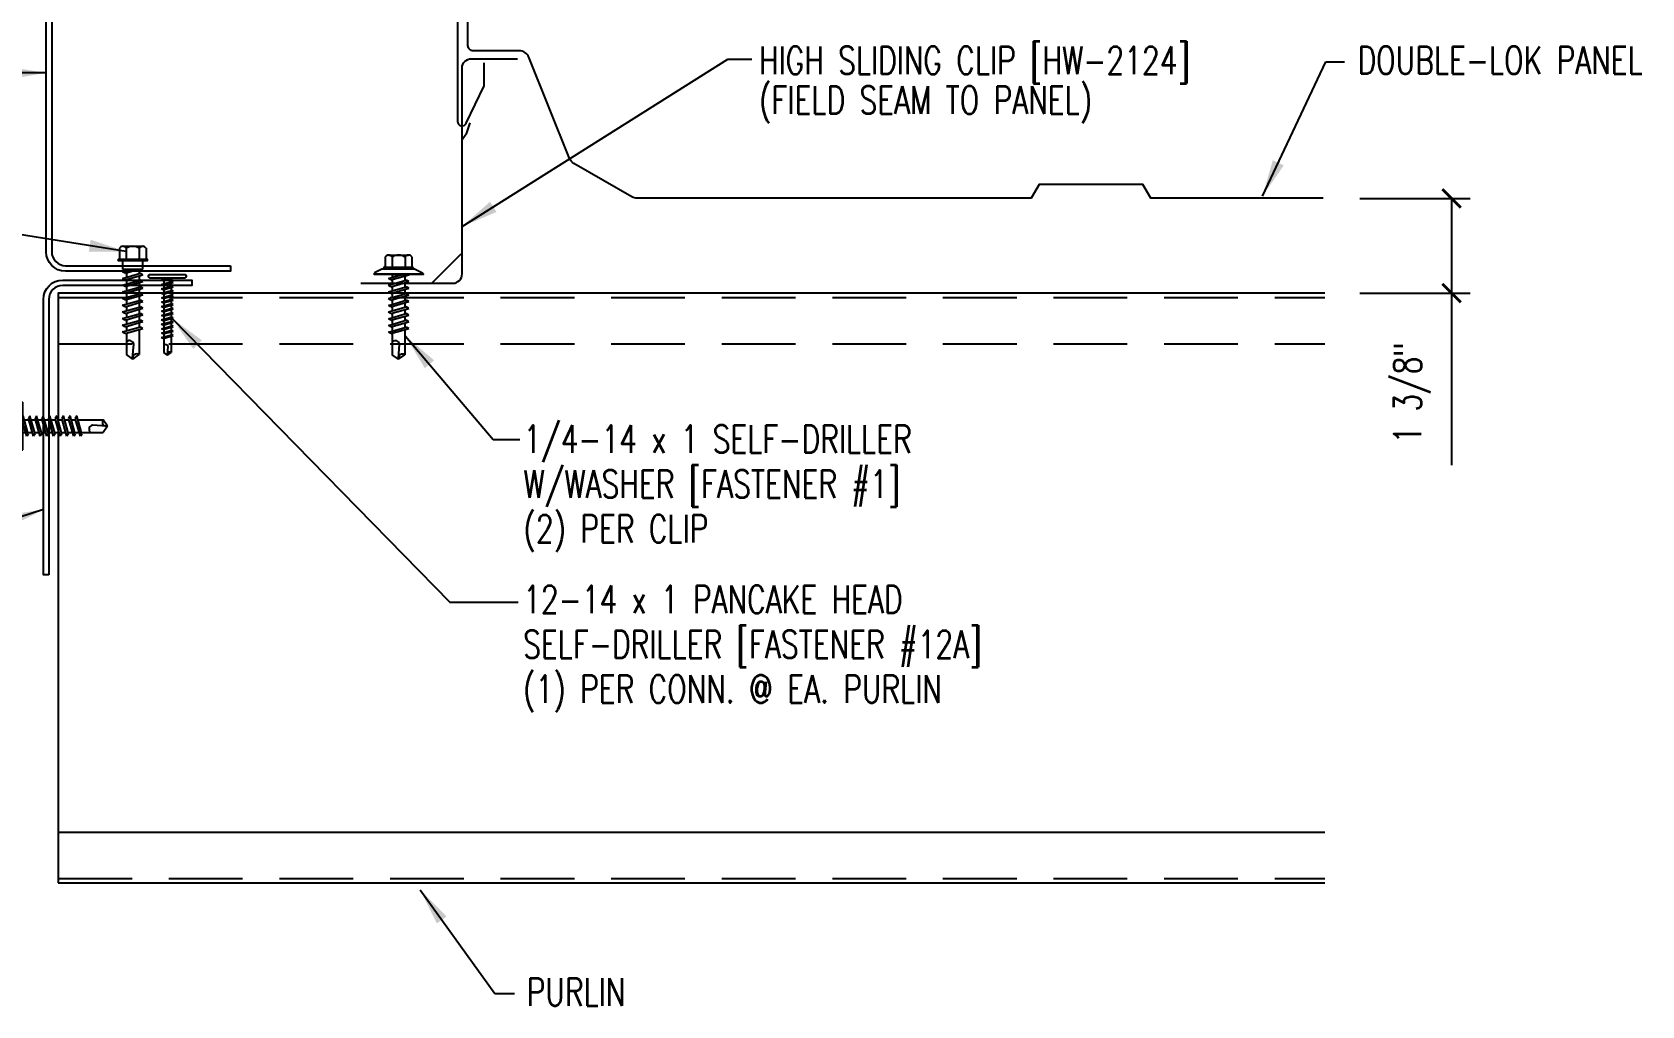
# Model space of a CAD drawing. Extents: x 7 to 40.5, y 6.2 to 36.2.
# Drawn here: x 18.66 to 40.5, y 10.8 to 24 of the extents above; entities that cross this region are included whole.
import ezdxf

# ---------------------------------------------------------------- set-up
doc = ezdxf.new("R2010")
doc.units = 0
doc.header["$LTSCALE"] = 4
doc.header["$MEASUREMENT"] = 0
doc.linetypes.add('HIDDEN', pattern=[0.375, 0.25, -0.125])
doc.layers.get('0').update_dxf_attribs({"linetype": 'CONTINUOUS'})
doc.layers.get('DEFPOINTS').update_dxf_attribs({"linetype": 'CONTINUOUS'})
for name, color, linetype in [('CLIP', 5, 'CONTINUOUS'), ('DIM', 2, 'CONTINUOUS'), ('FASTENER', 9, 'CONTINUOUS'), ('PANEL', 11, 'CONTINUOUS'), ('STLA', 10, 'CONTINUOUS'), ('STLB', 5, 'CONTINUOUS'), ('TEXT', 2, 'CONTINUOUS')]:
    doc.layers.add(name, color=color, linetype=linetype)
doc.styles.add('TEXT1', font='ROMANS.shx', dxfattribs={"width": 0.75, "height": 0.375})
doc.dimstyles.new('DETAIL', dxfattribs={"dimscale": 4, "dimtxt": 0.09375, "dimasz": 0.0625, "dimexe": 0.0625, "dimexo": 0.125, "dimgap": 0.0625, "dimtad": 1, "dimdec": 4, "dimzin": 3, "dimdsep": 46, "dimlunit": 4, "dimtxsty": 'TEXT1', "dimblk": 'ARCHTICK', "dimcen": 0.0625, "dimclrd": 7, "dimclre": 7, "dimclrt": 2, "dimadec": 0, "dimazin": 0, "dimtfac": 0.59375, "dimtdec": 4, "dimtmove": 0, "dimatfit": 3, "dimldrblk": 'ARCHTICK', "dimfxl": 0, "dimfrac": 2, "dimtolj": 1, "dimtzin": 3, "dimarcsym": 0})
doc.dimstyles.new('DETAIL$7', dxfattribs={"dimscale": 4, "dimtxt": 0.09375, "dimasz": 0.125, "dimexe": 0.0625, "dimexo": 0.125, "dimgap": 0.0625, "dimtad": 1, "dimdec": 4, "dimzin": 3, "dimdsep": 46, "dimlunit": 4, "dimtxsty": 'TEXT1', "dimblk": 'ARCHTICK', "dimcen": 0.0625, "dimclrd": 7, "dimclre": 7, "dimclrt": 2, "dimadec": 0, "dimazin": 0, "dimtfac": 0.59375, "dimtdec": 4, "dimtmove": 2, "dimatfit": 3, "dimfxl": 0, "dimfrac": 2, "dimtolj": 1, "dimtzin": 3, "dimarcsym": 0})

# ---------------------------------------------------------------- blocks, each defined once
blk = doc.blocks.new('MB_DW1')
at = {"layer": 'FASTENER'}
for p, q in [((-0.181, 0.276), (-0.181, 0.137)), ((-0.135, 0.302), (0.135, 0.302)), ((-0.089, 0.276), (-0.089, 0.137)), ((0.089, 0.276), (0.089, 0.137)), ((0.181, 0.276), (0.181, 0.137)), ((-0.217, 0.114), (-0.326, 0.059)), ((-0.326, 0.059), (-0.326, 0.049)), ((-0.326, 0.049), (0.326, 0.049)), ((-0.217, 0.114), (0.217, 0.114)), ((-0.193, 0.137), (0.193, 0.137)), ((-0.193, 0.119), (0.193, 0.119)), ((-0.181, 0.137), (0.181, 0.137)), ((-0.139, -0.016), (0.046, 0.037)), ((-0.104, -0.036), (0.139, 0.033)), ((-0.086, 0.037), (-0.086, -0.001)), ((-0.086, 0.037), (0.086, 0.037)), ((0.086, 0.037), (0.133, 0.037)), ((0.086, 0.018), (0.086, -0.042)), ((0.139, 0.033), (0.133, 0.037)), ((0.217, 0.114), (0.326, 0.059)), ((0.326, 0.059), (0.326, 0.049)), ((-0.104, -0.036), (-0.139, -0.016)), ((-0.139, -0.107), (0.104, -0.038)), ((-0.104, -0.127), (-0.139, -0.107)), ((-0.139, -0.198), (0.104, -0.128)), ((-0.104, -0.218), (-0.139, -0.198)), ((-0.104, -0.127), (0.139, -0.058)), ((-0.104, -0.218), (0.139, -0.149)), ((-0.086, -0.031), (-0.086, -0.092)), ((-0.086, -0.122), (-0.086, -0.183)), ((-0.086, -0.213), (-0.086, -0.274)), ((0.086, -0.073), (0.086, -0.133)), ((0.086, -0.164), (0.086, -0.224)), ((0.139, -0.058), (0.104, -0.038)), ((0.139, -0.149), (0.104, -0.128)), ((-0.139, -0.289), (0.104, -0.219)), ((-0.104, -0.309), (-0.139, -0.289)), ((-0.139, -0.38), (0.104, -0.31)), ((-0.104, -0.4), (-0.139, -0.38)), ((-0.139, -0.47), (0.104, -0.401)), ((-0.104, -0.309), (0.139, -0.239)), ((-0.104, -0.4), (0.139, -0.33)), ((-0.104, -0.491), (0.139, -0.421)), ((-0.086, -0.304), (-0.086, -0.364)), ((-0.086, -0.395), (-0.086, -0.455)), ((0.086, -0.255), (0.086, -0.315)), ((0.086, -0.345), (0.086, -0.406)), ((0.086, -0.436), (0.086, -0.497)), ((0.139, -0.239), (0.104, -0.219)), ((0.139, -0.33), (0.104, -0.31)), ((0.139, -0.421), (0.104, -0.401)), ((-0.104, -0.491), (-0.139, -0.47)), ((-0.139, -0.561), (0.104, -0.492)), ((-0.104, -0.581), (-0.139, -0.561)), ((-0.139, -0.652), (0.104, -0.583)), ((-0.104, -0.672), (-0.139, -0.652)), ((-0.104, -0.581), (0.139, -0.512)), ((-0.104, -0.672), (0.139, -0.603)), ((-0.086, -0.486), (-0.086, -0.546)), ((-0.086, -0.577), (-0.086, -0.637)), ((0.086, -0.527), (0.086, -0.588)), ((0.086, -0.618), (0.086, -0.679)), ((0.139, -0.512), (0.104, -0.492)), ((0.139, -0.603), (0.104, -0.583)), ((-0.139, -0.743), (0.104, -0.674)), ((-0.104, -0.763), (-0.139, -0.743)), ((-0.104, -0.763), (0.139, -0.694)), ((-0.086, -0.667), (-0.086, -0.728)), ((-0.086, -0.758), (-0.086, -1.05)), ((0.086, -0.709), (0.086, -1.05)), ((0.139, -0.694), (0.104, -0.674)), ((0, -1.111), (-0.086, -1.05)), ((-0.002, -1.095), (0.014, -0.909)), ((0, -1.111), (0.086, -1.05))]:
    blk.add_line(p, q, dxfattribs=at)
blk.add_lwpolyline([(-0.331, 0.037), (-0.331, 0.049), (0.331, 0.049), (0.331, 0.037)], close=True, dxfattribs=at)
for centre, radius, start, end in [((-0.135, 0.25), 0.0527, 29.8754, 150.1246), ((0, 0.138), 0.164, 56.9974, 123.0026), ((0.135, 0.25), 0.0527, 29.8754, 150.1246), ((-0.193, 0.128), 0.00894, 90, 270), ((0.193, 0.128), 0.00894, 270, 90), ((-0.046, -0.921), 0.0615, 11.1445, 130.906), ((0.054, -1.097), 0.0563, 55.4585, 194.8454)]:
    blk.add_arc(centre, radius, start, end, dxfattribs=at)
blk = doc.blocks.new('FD-F1')
at = {"layer": 'TEXT', "style": 'TEXT1', "width": 0.75}
for s, p in [('1/4-14 x 1 SELF-DRILLER', (0.0047, -0.0408)), ('W/WASHER [FASTENER #1]', (0.0047, -0.1926))]:
    blk.add_text(s, height=0.09375, dxfattribs=at).set_placement(p)
blk.add_attdef('(QUANTITY)', (0.0047, -0.3444), '', height=0.0938, dxfattribs=at)
blk = doc.blocks.new('SD3')
at = {"layer": 'FASTENER'}
for p, q in [((-0.24, 0.082), (0.24, 0.082)), ((-0.24, 0.037), (0.24, 0.037)), ((-0.078, 0.008), (0.023, 0.037)), ((-0.058, -0.003), (-0.078, 0.008)), ((-0.058, -0.003), (0.08, 0.036)), ((-0.048, 0.037), (-0.048, 0.017)), ((0.05, 0.027), (0.05, -0.016)), ((-0.078, -0.052), (0.06, -0.013)), ((-0.058, -0.064), (-0.078, -0.052)), ((-0.078, -0.112), (0.06, -0.073)), ((-0.058, -0.124), (-0.078, -0.112)), ((-0.078, -0.172), (0.06, -0.133)), ((-0.058, -0.184), (-0.078, -0.172)), ((-0.078, -0.232), (0.06, -0.193)), ((-0.058, -0.064), (0.08, -0.024)), ((-0.058, -0.124), (0.08, -0.084)), ((-0.058, -0.184), (0.08, -0.144)), ((-0.058, -0.244), (0.08, -0.204)), ((-0.048, -0.001), (-0.048, -0.044)), ((-0.048, -0.061), (-0.048, -0.104)), ((-0.048, -0.121), (-0.048, -0.164)), ((-0.048, -0.181), (-0.048, -0.224)), ((0.05, -0.033), (0.05, -0.076)), ((0.05, -0.093), (0.05, -0.136)), ((0.05, -0.153), (0.05, -0.196)), ((0.05, -0.213), (0.05, -0.256)), ((0.08, -0.024), (0.06, -0.013)), ((0.08, -0.084), (0.06, -0.073)), ((0.08, -0.144), (0.06, -0.133)), ((0.08, -0.204), (0.06, -0.193)), ((-0.058, -0.244), (-0.078, -0.232)), ((-0.078, -0.292), (0.06, -0.253)), ((-0.058, -0.304), (-0.078, -0.292)), ((-0.078, -0.353), (0.06, -0.313)), ((-0.058, -0.364), (-0.078, -0.353)), ((-0.078, -0.413), (0.06, -0.373)), ((-0.058, -0.424), (-0.078, -0.413)), ((-0.078, -0.473), (0.06, -0.433)), ((-0.058, -0.304), (0.08, -0.264)), ((-0.058, -0.364), (0.08, -0.325)), ((-0.058, -0.424), (0.08, -0.385)), ((-0.048, -0.241), (-0.048, -0.284)), ((-0.048, -0.301), (-0.048, -0.344)), ((-0.048, -0.361), (-0.048, -0.404)), ((-0.048, -0.421), (-0.048, -0.464)), ((0.05, -0.273), (0.05, -0.316)), ((0.05, -0.333), (0.05, -0.376)), ((0.05, -0.393), (0.05, -0.436)), ((0.08, -0.264), (0.06, -0.253)), ((0.08, -0.325), (0.06, -0.313)), ((0.08, -0.385), (0.06, -0.373)), ((0.08, -0.445), (0.06, -0.433)), ((-0.058, -0.484), (-0.078, -0.473)), ((-0.078, -0.533), (0.06, -0.493)), ((-0.058, -0.544), (-0.078, -0.533)), ((-0.078, -0.593), (0.06, -0.553)), ((-0.058, -0.604), (-0.078, -0.593)), ((-0.078, -0.653), (0.06, -0.614)), ((-0.058, -0.664), (-0.078, -0.653)), ((-0.058, -0.484), (0.08, -0.445)), ((-0.058, -0.544), (0.08, -0.505)), ((-0.058, -0.604), (0.08, -0.565)), ((-0.058, -0.664), (0.08, -0.625)), ((-0.048, -0.481), (-0.048, -0.524)), ((-0.048, -0.541), (-0.048, -0.584)), ((-0.048, -0.601), (-0.048, -0.644)), ((0.05, -0.453), (0.05, -0.496)), ((0.05, -0.513), (0.05, -0.556)), ((0.05, -0.573), (0.05, -0.616)), ((0.05, -0.634), (0.05, -0.676)), ((0.08, -0.505), (0.06, -0.493)), ((0.08, -0.565), (0.06, -0.553)), ((0.08, -0.625), (0.06, -0.614)), ((-0.078, -0.713), (0.06, -0.674)), ((-0.058, -0.724), (-0.078, -0.713)), ((-0.078, -0.773), (0.06, -0.734)), ((-0.058, -0.785), (-0.078, -0.773)), ((-0.058, -0.724), (0.08, -0.685)), ((-0.058, -0.785), (0.08, -0.745)), ((-0.048, -0.662), (-0.048, -0.704)), ((-0.048, -0.722), (-0.048, -0.765)), ((-0.048, -0.782), (-0.048, -0.977)), ((0.05, -0.694), (0.05, -0.737)), ((0.05, -0.754), (0.05, -0.977)), ((0.08, -0.685), (0.06, -0.674)), ((0.08, -0.745), (0.06, -0.734)), ((0.001, -1.011), (-0.048, -0.977)), ((0, -1.003), (0.009, -0.896)), ((0.001, -1.011), (0.05, -0.977))]:
    blk.add_line(p, q, dxfattribs=at)
for centre, radius, start, end in [((-0.238, 0.06), 0.0227, 94.6639, 265.3361), ((0.238, 0.06), 0.0227, 274.6639, 85.3361), ((-0.025, -0.903), 0.0349, 11.1445, 130.906), ((0.032, -1.003), 0.032, 55.4585, 194.8454)]:
    blk.add_arc(centre, radius, start, end, dxfattribs=at)
blk = doc.blocks.new('sd22')
at = {"layer": 'FASTENER'}
for p, q in [((-0.135, 0.23), (0.135, 0.23)), ((-0.193, 0.055), (0.193, 0.055)), ((-0.193, 0.037), (0.193, 0.037)), ((-0.181, 0.204), (-0.181, 0.055)), ((-0.181, 0.055), (0.181, 0.055)), ((-0.139, 0.037), (-0.139, -0.082)), ((-0.089, 0.204), (-0.089, 0.055)), ((0.089, 0.204), (0.089, 0.055)), ((0.139, -0.082), (0.139, 0.037)), ((0.181, 0.204), (0.181, 0.055)), ((-0.139, -0.114), (-0.025, -0.082)), ((-0.139, -0.082), (0.139, -0.082)), ((-0.104, -0.134), (-0.139, -0.114)), ((-0.139, -0.205), (0.104, -0.136)), ((-0.104, -0.225), (-0.139, -0.205)), ((-0.104, -0.134), (0.081, -0.082)), ((-0.104, -0.225), (0.139, -0.156)), ((-0.086, -0.082), (-0.086, -0.099)), ((-0.086, -0.129), (-0.086, -0.19)), ((0.086, -0.082), (0.086, -0.141)), ((0.086, -0.171), (0.086, -0.232)), ((0.139, -0.156), (0.104, -0.136)), ((-0.139, -0.296), (0.104, -0.227)), ((-0.104, -0.316), (-0.139, -0.296)), ((-0.139, -0.387), (0.104, -0.318)), ((-0.104, -0.407), (-0.139, -0.387)), ((-0.139, -0.478), (0.104, -0.408)), ((-0.104, -0.316), (0.139, -0.247)), ((-0.104, -0.407), (0.139, -0.338)), ((-0.104, -0.498), (0.139, -0.429)), ((-0.086, -0.22), (-0.086, -0.281)), ((-0.086, -0.311), (-0.086, -0.372)), ((-0.086, -0.402), (-0.086, -0.463)), ((0.086, -0.262), (0.086, -0.322)), ((0.086, -0.353), (0.086, -0.413)), ((0.139, -0.247), (0.104, -0.227)), ((0.139, -0.338), (0.104, -0.318)), ((0.139, -0.429), (0.104, -0.408)), ((-0.104, -0.498), (-0.139, -0.478)), ((-0.139, -0.569), (0.104, -0.499)), ((-0.104, -0.589), (-0.139, -0.569)), ((-0.139, -0.66), (0.104, -0.59)), ((-0.104, -0.589), (0.139, -0.519)), ((-0.104, -0.68), (0.139, -0.61)), ((-0.086, -0.493), (-0.086, -0.554)), ((-0.086, -0.584), (-0.086, -0.644)), ((0.086, -0.444), (0.086, -0.504)), ((0.086, -0.535), (0.086, -0.595)), ((0.086, -0.625), (0.086, -0.686)), ((0.139, -0.519), (0.104, -0.499)), ((0.139, -0.61), (0.104, -0.59)), ((-0.104, -0.68), (-0.139, -0.66)), ((-0.139, -0.75), (0.104, -0.681)), ((-0.104, -0.771), (-0.139, -0.75)), ((-0.139, -0.841), (0.104, -0.772)), ((-0.104, -0.861), (-0.139, -0.841)), ((-0.139, -0.932), (0.104, -0.863)), ((-0.104, -0.771), (0.139, -0.701)), ((-0.104, -0.861), (0.139, -0.792)), ((-0.086, -0.675), (-0.086, -0.735)), ((-0.086, -0.766), (-0.086, -0.826)), ((-0.086, -0.857), (-0.086, -0.917)), ((0.086, -0.716), (0.086, -0.777)), ((0.086, -0.807), (0.086, -0.868)), ((0.139, -0.701), (0.104, -0.681)), ((0.139, -0.792), (0.104, -0.772)), ((0.139, -0.883), (0.104, -0.863)), ((-0.104, -0.952), (-0.139, -0.932)), ((-0.104, -0.952), (0.139, -0.883)), ((-0.086, -0.947), (-0.086, -1.239)), ((0.086, -0.898), (0.086, -1.239)), ((0, -1.3), (-0.086, -1.239)), ((-0.002, -1.285), (0.014, -1.098)), ((0, -1.3), (0.086, -1.239))]:
    blk.add_line(p, q, dxfattribs=at)
for centre, radius, start, end in [((-0.135, 0.178), 0.0527, 29.8754, 150.1246), ((0, 0.066), 0.164, 56.9974, 123.0026), ((0.135, 0.178), 0.0527, 29.8754, 150.1246), ((-0.193, 0.046), 0.00894, 90, 270), ((0.193, 0.046), 0.00894, 270, 90), ((-0.046, -1.11), 0.0615, 11.1445, 130.906), ((0.054, -1.286), 0.0563, 55.4585, 194.8454)]:
    blk.add_arc(centre, radius, start, end, dxfattribs=at)
blk = doc.blocks.new('_ArchTick')
at = {"color": 0, "linetype": 'ByBlock', "const_width": 0.15}
blk.add_lwpolyline([(-0.5, -0.5), (0.5, 0.5)], dxfattribs=at)
blk = doc.blocks.new('*D16')
at = {"layer": 'DEFPOINTS', "color": 0}
for p in [(36.173, 21.748), (36.173, 20.463), (37.917, 20.463)]:
    blk.add_point(p, dxfattribs=at)
at = {"layer": 'DIM', "color": 7, "lineweight": -2}
for p, q in [((36.673, 21.748), (38.167, 21.748)), ((37.917, 21.748), (37.917, 20.463)), ((36.673, 20.463), (38.167, 20.463)), ((37.917, 20.463), (37.917, 18.128))]:
    blk.add_line(p, q, dxfattribs=at)
at = {"layer": 'DIM', "color": 7, "lineweight": -2, "xscale": 0.25, "yscale": 0.25, "zscale": 0.25}
for p, rotation in [((37.917, 21.748), 90), ((37.917, 20.463), 270)]:
    blk.add_blockref('_ArchTick', p, dxfattribs=dict(at, rotation=rotation))
at = {"layer": 'DIM', "color": 2, "insert": (37.381, 19.108), "char_height": 0.375, "attachment_point": 5, "rotation": 90, "style": 'TEXT1'}
blk.add_mtext('\\A1;1 3/8"', dxfattribs=at)
blk = doc.blocks.new('FD-F12a')
at = {"layer": 'TEXT', "style": 'TEXT1', "width": 0.75}
for s, p in [('12-14 x 1 PANCAKE HEAD', (0.0047, -0.0408)), ('SELF-DRILLER [FASTENER #12A]', (0.0047, -0.1926))]:
    blk.add_text(s, height=0.09375, dxfattribs=at).set_placement(p)
blk.add_attdef('(QUANTITY)', (0.0047, -0.3444), '', height=0.0938, dxfattribs=at)
blk = doc.blocks.new('fz2')
at = {"layer": 'FASTENER'}
for p, q in [((-0.215, 0.305), (-0.215, 0.171)), ((-0.161, 0.337), (0.161, 0.337)), ((-0.107, 0.305), (-0.107, 0.171)), ((0.107, 0.305), (0.107, 0.171)), ((0.215, 0.305), (0.215, 0.171)), ((-0.324, 0.071), (-0.324, 0.037)), ((-0.324, 0.037), (0.324, 0.037)), ((-0.224, 0.171), (0.215, 0.171)), ((-0.139, -0.016), (0.046, 0.037)), ((-0.104, -0.036), (0.139, 0.033)), ((-0.086, 0.037), (0.086, 0.037)), ((-0.086, 0.037), (-0.086, -0.001)), ((0.086, 0.037), (0.133, 0.037)), ((0.086, 0.018), (0.086, -0.042)), ((0.139, 0.033), (0.133, 0.037)), ((0.324, 0.071), (0.324, 0.037)), ((-0.104, -0.036), (-0.139, -0.016)), ((-0.139, -0.107), (0.104, -0.038)), ((-0.104, -0.127), (-0.139, -0.107)), ((-0.139, -0.198), (0.104, -0.128)), ((-0.104, -0.218), (-0.139, -0.198)), ((-0.104, -0.127), (0.139, -0.058)), ((-0.104, -0.218), (0.139, -0.149)), ((-0.086, -0.031), (-0.086, -0.092)), ((-0.086, -0.122), (-0.086, -0.183)), ((-0.086, -0.213), (-0.086, -0.274)), ((0.086, -0.073), (0.086, -0.133)), ((0.086, -0.164), (0.086, -0.224)), ((0.139, -0.058), (0.104, -0.038)), ((0.139, -0.149), (0.104, -0.128)), ((-0.139, -0.289), (0.104, -0.219)), ((-0.104, -0.309), (-0.139, -0.289)), ((-0.139, -0.38), (0.104, -0.31)), ((-0.104, -0.4), (-0.139, -0.38)), ((-0.139, -0.47), (0.104, -0.401)), ((-0.104, -0.309), (0.139, -0.239)), ((-0.104, -0.4), (0.139, -0.33)), ((-0.104, -0.491), (0.139, -0.421)), ((-0.086, -0.304), (-0.086, -0.364)), ((-0.086, -0.395), (-0.086, -0.455)), ((0.086, -0.255), (0.086, -0.315)), ((0.086, -0.345), (0.086, -0.406)), ((0.086, -0.436), (0.086, -0.497)), ((0.139, -0.239), (0.104, -0.219)), ((0.139, -0.33), (0.104, -0.31)), ((0.139, -0.421), (0.104, -0.401)), ((-0.104, -0.491), (-0.139, -0.47)), ((-0.139, -0.561), (0.104, -0.492)), ((-0.104, -0.581), (-0.139, -0.561)), ((-0.139, -0.652), (0.104, -0.583)), ((-0.104, -0.672), (-0.139, -0.652)), ((-0.104, -0.581), (0.139, -0.512)), ((-0.104, -0.672), (0.139, -0.603)), ((-0.086, -0.486), (-0.086, -0.546)), ((-0.086, -0.577), (-0.086, -0.637)), ((0.086, -0.527), (0.086, -0.588)), ((0.086, -0.618), (0.086, -0.679)), ((0.139, -0.512), (0.104, -0.492)), ((0.139, -0.603), (0.104, -0.583)), ((-0.139, -0.743), (0.104, -0.674)), ((-0.104, -0.763), (-0.139, -0.743)), ((-0.104, -0.763), (0.139, -0.694)), ((-0.086, -0.667), (-0.086, -0.728)), ((-0.086, -0.758), (-0.086, -1.05)), ((0.086, -0.709), (0.086, -1.05)), ((0.139, -0.694), (0.104, -0.674)), ((0, -1.111), (-0.086, -1.05)), ((-0.002, -1.095), (0.014, -0.909)), ((0, -1.111), (0.086, -1.05))]:
    blk.add_line(p, q, dxfattribs=at)
for centre, radius, start, end in [((-0.161, 0.274), 0.0628, 29.8754, 150.1246), ((0, 0.141), 0.196, 56.9974, 123.0026), ((0.161, 0.274), 0.0628, 29.8754, 150.1246), ((-0.224, 0.071), 0.1, 90, 180), ((0.224, 0.071), 0.1, 0, 90), ((-0.046, -0.921), 0.0615, 11.1445, 130.906), ((0.054, -1.097), 0.0563, 55.4585, 194.8454)]:
    blk.add_arc(centre, radius, start, end, dxfattribs=at)

msp = doc.modelspace()

# ---------------------------------------------------------------- linework, layer by layer
at = {"layer": 'CLIP'}
msp.add_lwpolyline([(23.11911, 20.5972), (24.36911, 20.5972, 0.41421356), (24.49411, 20.7222), (24.49411, 23.51626, -0.41421356), (24.61911, 23.64126), (25.24411, 23.64126)], format="xyb", dxfattribs=at)
at = {"layer": 'PANEL'}
msp.add_lwpolyline([(36.17572, 21.74839), (33.83839, 21.74839), (33.73014, 21.93589), (32.32164, 21.9359), (32.21339, 21.74839), (26.86739, 21.74839, -0.13162295), (26.79891, 21.76674), (26.0119, 22.2211, -0.16769594), (25.95343, 22.28845), (25.3982, 23.66269, 0.30574011), (25.27115, 23.74839), (24.6479, 23.74829, -0.41481572), (24.57347, 23.82284), (24.57494, 24.88237, -0.75430413), (24.69051, 24.86947), (24.70846, 24.37354, -0.83769459), (24.62291, 24.35685), (24.60961, 24.43226)], format="xyb", dxfattribs=at)
at = {"layer": 'STLA', "color": 251, "linetype": 'HIDDEN'}
for p, q in [((19.0176, 20.40271), (36.19718, 20.40271)), ((19.0176, 19.77307), (36.19718, 19.77307)), ((19.0176, 12.52231), (36.19718, 12.52231))]:
    msp.add_line(p, q, dxfattribs=at)
at = {"layer": 'STLA'}
msp.add_line((19.0176, 13.15195), (36.19718, 13.15195), dxfattribs=at)
for points in [[(21.35292, 20.83485), (21.35292, 20.76015), (19.11512, 20.76015, -0.41421356), (18.85292, 21.02235), (18.85292, 24.74611), (18.92762, 24.74611), (18.92762, 21.02235, 0.41421356), (19.11512, 20.83485)], [(18.88986, 16.64027), (18.81516, 16.64027), (18.81516, 20.37807, -0.41421356), (19.07736, 20.64027), (20.82766, 20.64027), (20.82766, 20.56557), (19.07736, 20.56557, 0.41421356), (18.88986, 20.37807)]]:
    msp.add_lwpolyline(points, format="xyb", close=True, dxfattribs=at)
for points in [[(36.19718, 20.46251), (19.0176, 20.46251), (19.0176, 12.46251)], [(19.0176, 12.46251), (36.19718, 12.46251)]]:
    msp.add_lwpolyline(points, dxfattribs=at)
at = {"layer": 'STLB'}
msp.add_line((24.08402, 20.5972), (24.48402, 20.9972), dxfattribs=at)
msp.add_lwpolyline([(24.78179, 24.592), (24.78179, 24.88687, 1), (24.43161, 24.88687), (24.43161, 22.79361, 0.79973136), (24.55057, 22.7668), (24.79183, 23.27494), (24.79183, 23.58744)], format="xyb", dxfattribs=at)
msp.add_lwpolyline([(24.49411, 22.54612), (24.55827, 22.63795), (24.60381, 22.77222)], dxfattribs=at)

# ---------------------------------------------------------------- block references
at = {"layer": 'FASTENER'}
for name, p in [('sd22', (20.02698, 20.86758)), ('MB_DW1', (23.63371, 20.67687)), ('SD3', (20.4964, 20.63276))]:
    msp.add_blockref(name, p, dxfattribs=at)
at = {"layer": 'FASTENER', "rotation": 90}
msp.add_blockref('fz2', (18.57431, 18.65939), dxfattribs=at)
at = {"layer": 'TEXT', "xscale": 4, "yscale": 4, "zscale": 4}
for name, p, values in [('FD-F1', (25.30668, 18.45778), {'(QUANTITY)': '(2) PER CLIP'}), ('FD-F12a', (25.30323, 16.28319), {'(QUANTITY)': '(1) PER CONN. @ EA. PURLIN'})]:
    msp.add_blockref(name, p, dxfattribs=at).add_auto_attribs(values)

# ---------------------------------------------------------------- texts
at = {"layer": 'TEXT', "style": 'TEXT1', "width": 0.75}
for s, p in [('HIGH SLIDING CLIP [HW-2124]', (28.52111, 23.43168)), ('DOUBLE-LOK PANEL', (36.63955, 23.43495)), ('(FIELD SEAM TO PANEL)', (28.52111, 22.89337)), ('PURLIN', (25.36945, 10.79578))]:
    msp.add_text(s, height=0.375, dxfattribs=at).set_placement(p)

# ---------------------------------------------------------------- dimensions: what is measured, and where the dimension line sits
at = {"layer": 'DIM'}
dim = msp.add_linear_dim(base=(37.91652, 20.46251), p1=(36.17331, 21.74839), p2=(36.17331, 20.46251), angle=270, text='1 3/8"', dimstyle='DETAIL', dxfattribs=at)
dim.commit()
dim.dimension.update_dxf_attribs({"geometry": '*D16', "text_midpoint": (37.91652, 19.1076), "dimtype": 160})

# ---------------------------------------------------------------- leaders
at = {"layer": 'TEXT'}
for points in [[(24.49411, 21.36651), (28.10066, 23.63434), (28.42677, 23.63434)], [(35.35196, 21.77801), (36.2112, 23.59831), (36.46392, 23.59831)], [(18.85292, 23.44903), (15.01848, 23.44903), (13.24835, 23.44903)], [(19.93757, 21.02673), (13.85686, 21.99033), (13.47425, 21.99033)], [(20.55686, 20.12242), (24.32705, 16.2701), (25.25721, 16.2701)], [(23.72796, 19.87947), (24.91673, 18.47854), (25.27617, 18.47854)], [(18.81516, 17.52545), (14.30821, 16.09278), (12.26943, 16.09278)], [(23.92632, 12.36675), (24.9395, 10.96164), (25.20686, 10.96164)]]:
    msp.add_leader(points, dimstyle='DETAIL$7', dxfattribs=at)

doc.saveas('drawing.dxf')
